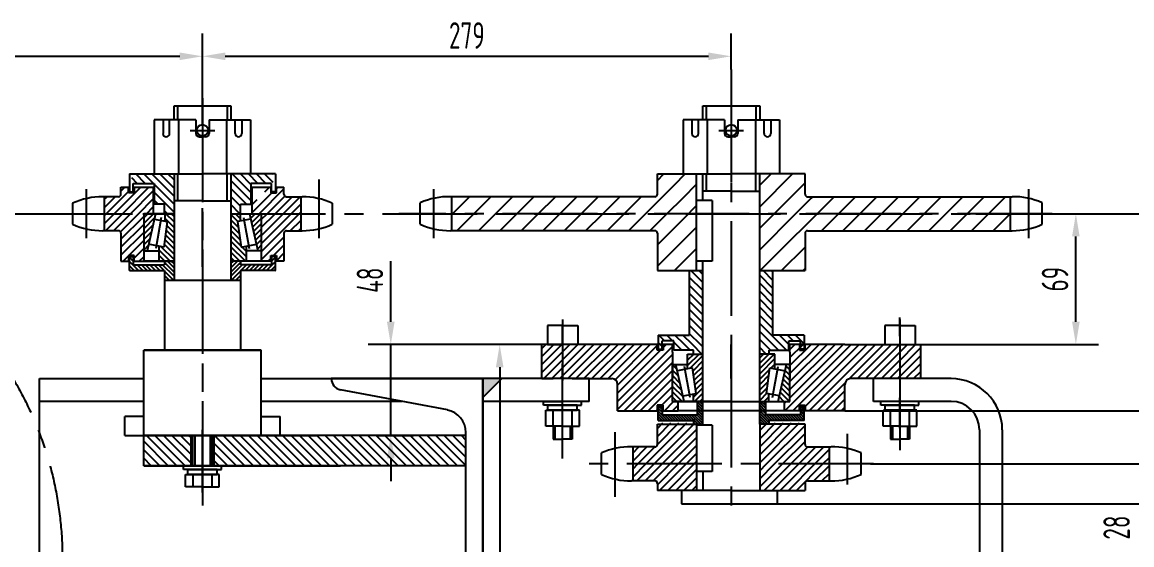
# Model space of a CAD drawing. Header units: millimetres. Extents: x 0 to 10092, y -1 to 7128.
# Drawn here: x 4963 to 6719, y 2669 to 3496 of the extents above; entities that cross this region are included whole.
import ezdxf

# ---------------------------------------------------------------- set-up
doc = ezdxf.new("R2010")
doc.units = ezdxf.units.MM
doc.header["$LTSCALE"] = 120
doc.linetypes.add('G', pattern=[2, 1.25, -0.25, 0.25, -0.25])
for name, color, linetype in [('01', 7, 'Continuous'), ('02', 1, 'Continuous'), ('05', 4, 'G'), ('08', 1, 'Continuous'), ('10', 1, 'Continuous'), ('L1GEA', 7, 'Continuous')]:
    doc.layers.add(name, color=color, linetype=linetype)
doc.styles.get("Standard").update_dxf_attribs({"font": 'isocp', "width": 0.707, "bigfont": 'intecad.shx'})

msp = doc.modelspace()

# ---------------------------------------------------------------- hatches: boundary and pattern name
at = {"layer": '01', "linetype": 'Continuous'}
msp.add_hatch(color=7, dxfattribs=at).paths.add_polyline_path([(5722.3, 2931.7), (5692.3, 2931.7), (5692.3, 2901.7)])

# ---------------------------------------------------------------- linework, layer by layer
at = {"color": 7}
for p, q in [((6040.3, 3213.7), (6040.3, 3255.7)), ((6130.3, 2859.7), (6130.3, 3255.7)), ((5170.3, 3234.7), (5170.3, 3192.7)), ((5171.8, 3240.7), (5171.8, 3207.7)), ((5324.8, 3240.7), (5324.8, 3207.7)), ((5326.3, 3234.7), (5326.3, 3192.7)), ((5092.9, 3219.7), (5092.9, 3165.8)), ((5403.8, 3219.7), (5403.8, 3165.8)), ((5643.2, 3165.8), (5643.2, 3219.7)), ((6527.5, 3165.8), (6527.5, 3219.7)), ((5155.3, 3192.7), (5155.3, 3117.7)), ((5203.3, 3192.7), (5155.3, 3192.7)), ((6040.3, 2857.9), (6040.3, 3117.7)), ((5929.9, 2769.8), (5929.9, 2823.7)), ((6240.8, 2769.8), (6240.8, 2823.7))]:
    msp.add_line(p, q, dxfattribs=at)
for centre, radius, start, end in [((5090.5, 3105.4), 114.3, 90.0041, 114.6288), ((5406.2, 3105.4), 114.3, 65.3702, 89.9948), ((5638.9, 3105.4), 114.3, 89.0858, 113.6226), ((6531.7, 3105.4), 114.3, 66.3599, 90.8982), ((5090.5, 3280.1), 114.3, 245.3757, 270), ((5406.2, 3280.1), 114.3, 270, 294.6243), ((5640.7, 3280.1), 114.3, 245.3844, 270.0079), ((6530, 3280.1), 114.3, 269.9921, 294.6156), ((5925.7, 2709.1), 114.6, 89.1366, 113.6054), ((6245, 2709.4), 114.3, 66.3599, 90.8982), ((5927.4, 2884.1), 114.3, 245.3844, 270.0079), ((6243.2, 2884.1), 114.3, 269.9921, 294.6156)]:
    msp.add_arc(centre, radius, start, end, dxfattribs=at)
at = {"layer": '01', "color": 7}
for p, q in [((5203.3, 3341.5), (5203.3, 3363.7)), ((5203.3, 3363.7), (5293.3, 3363.7)), ((5293.3, 3363.7), (5293.3, 3341.5)), ((6040.3, 3341.5), (6040.3, 3363.7)), ((6040.3, 3363.7), (6130.3, 3363.7)), ((6130.3, 3363.7), (6130.3, 3341.5)), ((5172.1, 3341.5), (5172.1, 3255.7)), ((5237.8, 3341.5), (5172.1, 3341.5)), ((5185.9, 3341.5), (5185.9, 3319.8)), ((5196.4, 3319.8), (5196.4, 3341.5)), ((5210.2, 3341.5), (5210.2, 3255.7)), ((5237.8, 3341.5), (5237.8, 3319.8)), ((5258.8, 3341.5), (5324.6, 3341.5)), ((5258.8, 3341.5), (5258.8, 3319.8)), ((5286.5, 3341.5), (5286.5, 3255.7)), ((5300.3, 3319.8), (5300.3, 3341.5)), ((5310.8, 3341.5), (5310.8, 3319.8)), ((5324.6, 3341.5), (5324.6, 3255.7)), ((6009.1, 3341.5), (6009.1, 3255.7)), ((6074.8, 3341.5), (6009.1, 3341.5)), ((6022.9, 3341.5), (6022.9, 3319.8)), ((6033.4, 3319.8), (6033.4, 3341.5)), ((6047.2, 3341.5), (6047.2, 3255.7)), ((6074.8, 3341.5), (6074.8, 3319.8)), ((6095.8, 3341.5), (6161.6, 3341.5)), ((6095.8, 3341.5), (6095.8, 3319.8)), ((6123.5, 3341.5), (6123.5, 3255.7)), ((6137.3, 3319.8), (6137.3, 3341.5)), ((6147.8, 3341.5), (6147.8, 3319.8)), ((6161.6, 3341.5), (6161.6, 3255.7)), ((5191.1, 3314.5), (5191.1, 3314.5)), ((5243.1, 3314.5), (5248.3, 3314.5)), ((5253.6, 3314.5), (5248.3, 3314.5)), ((5305.5, 3314.5), (5305.5, 3314.5)), ((6028.1, 3314.5), (6028.1, 3314.5)), ((6080.1, 3314.5), (6085.3, 3314.5)), ((6090.6, 3314.5), (6085.3, 3314.5)), ((6142.5, 3314.5), (6142.5, 3314.5)), ((5172.1, 3255.7), (5248.3, 3255.7)), ((5324.6, 3255.7), (5248.3, 3255.7)), ((6009.1, 3255.7), (6085.3, 3255.7)), ((6161.6, 3255.7), (6085.3, 3255.7)), ((5119.3, 3234.7), (5132.8, 3234.7)), ((5138.8, 3234.7), (5171.8, 3234.7)), ((5324.8, 3234.7), (5357.8, 3234.7)), ((5363.8, 3234.7), (5377.3, 3234.7)), ((5115.5, 3219.7), (5090.5, 3219.7)), ((5381.1, 3219.7), (5406.2, 3219.7)), ((5964.6, 3219.7), (5640.7, 3219.7)), ((6085.3, 3228.7), (6040.3, 3228.7)), ((6085.3, 3228.7), (6130.3, 3228.7)), ((6206, 3219.7), (6530, 3219.7)), ((5188.3, 3207.7), (5171.8, 3207.7)), ((5188.3, 3192.7), (5188.3, 3207.7)), ((5248.3, 3213.2), (5203.3, 3213.2)), ((5248.3, 3213.2), (5293.3, 3213.2)), ((5308.3, 3192.7), (5308.3, 3207.7)), ((5308.3, 3207.7), (5324.8, 3207.7)), ((6055.3, 3213.7), (6030.4, 3213.7)), ((5203.3, 3192.7), (5155.3, 3192.7)), ((5155.3, 3192.7), (5155.3, 3134.2)), ((5174, 3192.7), (5160.7, 3134.2)), ((5172.1, 3184.2), (5192.7, 3180.5)), ((5192.7, 3180.5), (5187.2, 3139.9)), ((5203.3, 3192.7), (5188.7, 3192.7)), ((5188.7, 3192.7), (5188.7, 3181.2)), ((5203.3, 3192.7), (5203.3, 3117.7)), ((5293.3, 3192.7), (5293.3, 3117.7)), ((5293.3, 3192.7), (5308, 3192.7)), ((5293.3, 3192.7), (5341.3, 3192.7)), ((5324.6, 3184.2), (5304, 3180.5)), ((5304, 3180.5), (5309.5, 3139.9)), ((5308, 3192.7), (5308, 3181.2)), ((5322.6, 3192.7), (5335.9, 3134.2)), ((5341.3, 3192.7), (5341.3, 3134.2)), ((5115.5, 3165.8), (5090.5, 3165.8)), ((5381.1, 3165.8), (5406.2, 3165.8)), ((5964.6, 3165.8), (5640.7, 3165.8)), ((5968.5, 3162), (5968.5, 3102.7)), ((6202.2, 3162), (6202.2, 3102.7)), ((6206, 3165.8), (6530, 3165.8)), ((5187.2, 3139.9), (5163, 3144.3)), ((5309.5, 3139.9), (5333.7, 3144.3)), ((5155.3, 3134.2), (5179.3, 3134.2)), ((5179.3, 3141.3), (5179.3, 3117.7)), ((5317.3, 3141.3), (5317.3, 3117.7)), ((5341.3, 3134.2), (5317.3, 3134.2)), ((6055.3, 3117.7), (6030.4, 3117.7)), ((5968.5, 3102.7), (6040.3, 3102.7)), ((6019.3, 3000.7), (6019.3, 3102.7)), ((6130.3, 3102.7), (6202.2, 3102.7)), ((6151.3, 3000.7), (6151.3, 3102.7)), ((5794.3, 3015.7), (5794.3, 2985.7)), ((5818.3, 3015.7), (5794.3, 3015.7)), ((5818.3, 3015.7), (5842.3, 3015.7)), ((5842.3, 3015.7), (5842.3, 2985.7)), ((6328.3, 3015.7), (6328.3, 2985.7)), ((6352.3, 3015.7), (6328.3, 3015.7)), ((6352.3, 3015.7), (6376.3, 3015.7)), ((6376.3, 3015.7), (6376.3, 2985.7)), ((5994.3, 2976.7), (5994.3, 2991.7)), ((5994.3, 2976.7), (5994.3, 2988.7)), ((6176.3, 2976.7), (6176.3, 2991.7)), ((6176.3, 2976.7), (6176.3, 2991.7)), ((6176.3, 2976.7), (6176.3, 2988.7)), ((6176.3, 2976.7), (6176.3, 2988.7)), ((5794.3, 2985.7), (5818.3, 2985.7)), ((5842.3, 2985.7), (5818.3, 2985.7)), ((6025.3, 2976.7), (5994.3, 2976.7)), ((6025.3, 2976.7), (5994.3, 2976.7)), ((6016.3, 2970.7), (6040.3, 2970.7)), ((6016.3, 2947.2), (6016.3, 2970.7)), ((6025.3, 2970.7), (6025.3, 2976.7)), ((6040.3, 2895.7), (6040.3, 2970.7)), ((6130.3, 2895.7), (6130.3, 2970.7)), ((6154.3, 2970.7), (6130.3, 2970.7)), ((6145.3, 2970.7), (6145.3, 2976.7)), ((6145.3, 2976.7), (6176.3, 2976.7)), ((6145.3, 2976.7), (6176.3, 2976.7)), ((6154.3, 2947.2), (6154.3, 2970.7)), ((5992.3, 2895.7), (5992.3, 2954.2)), ((5992.3, 2954.2), (6016.3, 2954.2)), ((6011, 2895.7), (5997.7, 2954.2)), ((6178.3, 2954.2), (6154.3, 2954.2)), ((6159.6, 2895.7), (6172.9, 2954.2)), ((6178.3, 2895.7), (6178.3, 2954.2)), ((6024.2, 2948.6), (6000, 2944.2)), ((6029.7, 2908), (6024.2, 2948.6)), ((6141, 2908), (6146.5, 2948.6)), ((6146.5, 2948.6), (6170.7, 2944.2)), ((5785.3, 2931.7), (5803.3, 2931.7)), ((5833.3, 2931.7), (5896.3, 2931.7)), ((5860.3, 2895.7), (5860.3, 2931.7)), ((6009.1, 2904.3), (6029.7, 2908)), ((6025.7, 2895.7), (6025.7, 2907.3)), ((6161.6, 2904.3), (6141, 2908)), ((6145, 2895.7), (6145, 2907.3)), ((5788.3, 2895.7), (5818.3, 2895.7)), ((5788.3, 2889.7), (5788.3, 2895.7)), ((5818.3, 2889.7), (5788.3, 2889.7)), ((5791.7, 2881.9), (5818.3, 2881.9)), ((5791.7, 2856.7), (5791.7, 2881.9)), ((5795.2, 2889.7), (5818.3, 2889.7)), ((5795.2, 2881.9), (5795.2, 2889.7)), ((5818.3, 2881.9), (5795.2, 2881.9)), ((5803.3, 2856.7), (5803.3, 2881.9)), ((5848.3, 2895.7), (5818.3, 2895.7)), ((5818.3, 2889.7), (5848.3, 2889.7)), ((5841.4, 2889.7), (5818.3, 2889.7)), ((5818.3, 2881.9), (5841.4, 2881.9)), ((5845, 2881.9), (5818.3, 2881.9)), ((5833.3, 2856.7), (5833.3, 2881.9)), ((5841.4, 2881.9), (5841.4, 2889.7)), ((5845, 2856.7), (5845, 2881.9)), ((5848.3, 2889.7), (5848.3, 2895.7)), ((5905.3, 2880.7), (5968.3, 2880.7)), ((6085.3, 2895.7), (5992.3, 2895.7)), ((6085.3, 2895.7), (6025.7, 2895.7)), ((6031.3, 2895.7), (6031.3, 2874.7)), ((6085.3, 2895.7), (6145, 2895.7)), ((6085.3, 2895.7), (6178.3, 2895.7)), ((6139.3, 2895.7), (6139.3, 2874.7)), ((6265.3, 2880.7), (6169.6, 2880.7)), ((6322.3, 2889.7), (6322.3, 2895.7)), ((6352.3, 2889.7), (6322.3, 2889.7)), ((6325.7, 2881.9), (6352.3, 2881.9)), ((6325.7, 2856.7), (6325.7, 2881.9)), ((6329.2, 2889.7), (6352.3, 2889.7)), ((6329.2, 2881.9), (6329.2, 2889.7)), ((6352.3, 2881.9), (6329.2, 2881.9)), ((6337.3, 2856.7), (6337.3, 2881.9)), ((6375.4, 2889.7), (6352.3, 2889.7)), ((6352.3, 2889.7), (6382.3, 2889.7)), ((6352.3, 2881.9), (6375.4, 2881.9)), ((6379, 2881.9), (6352.3, 2881.9)), ((6367.3, 2856.7), (6367.3, 2881.9)), ((6375.4, 2881.9), (6375.4, 2889.7)), ((6379, 2856.7), (6379, 2881.9)), ((6382.3, 2889.7), (6382.3, 2895.7)), ((6025.7, 2865.7), (6025.7, 2859.7)), ((6145, 2865.7), (6145, 2859.7)), ((6145, 2865.7), (6145, 2859.7)), ((5818.3, 2856.7), (5791.7, 2856.7)), ((5803.3, 2856.7), (5803.3, 2835.7)), ((5818.3, 2856.7), (5845, 2856.7)), ((5833.3, 2856.7), (5833.3, 2835.7)), ((5968.5, 2827.5), (5968.5, 2859.7)), ((5968.5, 2859.7), (6032.8, 2859.7)), ((6030.4, 2859.7), (6030.4, 2754.7)), ((6055.3, 2857.9), (6030.4, 2857.9)), ((6032.8, 2859.7), (6040.3, 2859.7)), ((6032.8, 2859.7), (6040.3, 2859.7)), ((6040.3, 2859.7), (6040.3, 2857.9)), ((6040.3, 2859.7), (6040.3, 2857.9)), ((6055.3, 2857.9), (6055.3, 2784.8)), ((6137.8, 2859.7), (6130.3, 2859.7)), ((6130.3, 2859.7), (6130.3, 2754.7)), ((6202.2, 2859.7), (6137.8, 2859.7)), ((6202.2, 2827.5), (6202.2, 2859.7)), ((6202.2, 2827.5), (6202.2, 2859.7)), ((6352.3, 2856.7), (6325.7, 2856.7)), ((6337.3, 2856.7), (6337.3, 2835.7)), ((6352.3, 2856.7), (6379, 2856.7)), ((6367.3, 2856.7), (6367.3, 2835.7)), ((5233.3, 2793.7), (5233.3, 2841.7)), ((5263.3, 2793.7), (5263.3, 2841.7)), ((5803.3, 2835.7), (5818.3, 2835.7)), ((5833.3, 2835.7), (5818.3, 2835.7)), ((6337.3, 2835.7), (6352.3, 2835.7)), ((6337.3, 2835.7), (6352.3, 2835.7)), ((6367.3, 2835.7), (6352.3, 2835.7)), ((6367.3, 2835.7), (6352.3, 2835.7)), ((5964.6, 2823.7), (5927.5, 2823.7)), ((6206, 2823.7), (6243.2, 2823.7)), ((5218.3, 2793.7), (5248.3, 2793.7)), ((5218.3, 2787.7), (5218.3, 2793.7)), ((5278.3, 2793.7), (5248.3, 2793.7)), ((5278.3, 2787.7), (5278.3, 2793.7)), ((5248.3, 2787.7), (5218.3, 2787.7)), ((5221.7, 2779.9), (5248.3, 2779.9)), ((5221.7, 2760.7), (5221.7, 2779.9)), ((5225.2, 2787.7), (5248.3, 2787.7)), ((5225.2, 2779.9), (5225.2, 2787.7)), ((5248.3, 2779.9), (5225.2, 2779.9)), ((5233.3, 2779.9), (5233.3, 2760.7)), ((5248.3, 2787.7), (5278.3, 2787.7)), ((5271.4, 2787.7), (5248.3, 2787.7)), ((5248.3, 2779.9), (5271.4, 2779.9)), ((5275, 2779.9), (5248.3, 2779.9)), ((5263.3, 2779.9), (5263.3, 2760.7)), ((5271.4, 2779.9), (5271.4, 2787.7)), ((5275, 2760.7), (5275, 2779.9)), ((6055.3, 2784.8), (6030.4, 2784.8)), ((6040.3, 2784.8), (6040.3, 2754.7)), ((6040.3, 2784.8), (6040.3, 2754.7)), ((5248.3, 2760.7), (5221.7, 2760.7)), ((5248.3, 2760.7), (5275, 2760.7)), ((5964.6, 2769.8), (5927.5, 2769.8)), ((5968.5, 2766), (5968.5, 2754.7)), ((6202.2, 2766), (6202.2, 2754.7)), ((6202.2, 2766), (6202.2, 2754.7)), ((6206, 2769.8), (6243.2, 2769.8)), ((6085.3, 2754.7), (5968.5, 2754.7)), ((6006.4, 2754.7), (6006.4, 2733.7)), ((6085.3, 2754.7), (6202.2, 2754.7)), ((6158.5, 2733.7), (6158.5, 2754.7)), ((6006.4, 2733.7), (6158.5, 2733.7))]:
    msp.add_line(p, q, dxfattribs=at)
at = {"layer": '01', "color": 7, "linetype": 'Continuous'}
for p, q in [((5132.8, 3255.7), (5248.3, 3255.7)), ((5132.8, 3255.7), (5132.8, 3227.2)), ((5203.3, 3255.7), (5203.3, 3087.7)), ((5363.8, 3255.7), (5248.3, 3255.7)), ((5293.3, 3255.7), (5293.3, 3087.7)), ((5363.8, 3255.7), (5363.8, 3227.2)), ((6030.4, 3102.7), (6030.4, 3255.7)), ((5131.3, 3225.7), (5131.3, 3234.7)), ((5138.8, 3240.7), (5171.8, 3240.7)), ((5138.8, 3227.2), (5138.8, 3240.7)), ((5140.3, 3234.7), (5140.3, 3225.7)), ((5357.8, 3240.7), (5324.8, 3240.7)), ((5356.3, 3234.7), (5356.3, 3225.7)), ((5357.8, 3227.2), (5357.8, 3240.7)), ((5365.3, 3225.7), (5365.3, 3234.7)), ((5140.3, 3225.7), (5131.3, 3225.7)), ((5140.3, 3225.7), (5131.3, 3225.7)), ((5132.8, 3227.2), (5138.8, 3227.2)), ((5356.3, 3225.7), (5365.3, 3225.7)), ((5363.8, 3227.2), (5357.8, 3227.2)), ((5363.8, 3227.2), (5357.8, 3227.2)), ((5140.3, 3126.8), (5131.3, 3126.8)), ((5131.3, 3126.8), (5131.3, 3117.7)), ((5140.3, 3117.7), (5140.3, 3126.8)), ((5341.3, 3134.2), (5341.3, 3117.7)), ((5356.3, 3117.7), (5356.3, 3126.8)), ((5356.3, 3126.8), (5365.3, 3126.8)), ((5365.3, 3126.8), (5365.3, 3117.7)), ((5131.3, 3117.7), (5132.8, 3117.7)), ((5132.8, 3102.7), (5132.8, 3125.2)), ((5132.8, 3125.2), (5138.8, 3125.2)), ((5138.8, 3125.2), (5138.8, 3111.7)), ((5203.3, 3117.7), (5155.3, 3117.7)), ((5188.3, 3117.7), (5188.3, 3111.7)), ((5308.3, 3117.7), (5308.3, 3111.7)), ((5363.8, 3125.2), (5357.8, 3125.2)), ((5357.8, 3125.2), (5357.8, 3111.7)), ((5363.8, 3125.2), (5357.8, 3125.2)), ((5363.8, 3102.7), (5363.8, 3125.2)), ((5365.3, 3117.7), (5363.8, 3117.7)), ((5188.3, 3102.7), (5188.3, 2976.7)), ((5308.3, 3102.7), (5308.3, 2976.7)), ((5188.3, 3087.7), (5308.3, 3087.7)), ((5969.8, 3000.7), (6019.3, 3000.7)), ((5969.8, 3000.7), (5969.8, 2978.2)), ((5994.3, 2991.7), (5975.8, 2991.7)), ((5975.8, 2978.2), (5975.8, 2991.7)), ((6197.3, 3000.7), (6151.3, 3000.7)), ((6200.8, 3000.7), (6151.3, 3000.7)), ((6176.3, 2991.7), (6194.8, 2991.7)), ((6194.8, 2978.2), (6194.8, 2991.7)), ((6200.8, 3000.7), (6200.8, 2978.2)), ((5155.3, 2841.7), (5155.3, 2976.7)), ((5155.3, 2976.7), (5248.3, 2976.7)), ((5155.3, 2976.7), (5341.3, 2976.7)), ((5341.3, 2976.7), (5155.3, 2976.7)), ((5341.3, 2976.7), (5155.3, 2976.7)), ((5341.3, 2976.7), (5248.3, 2976.7)), ((5341.3, 2841.7), (5341.3, 2976.7)), ((5992.3, 2985.7), (5785.3, 2985.7)), ((5785.3, 2931.7), (5785.3, 2985.7)), ((5968.3, 2976.7), (5968.3, 2985.7)), ((5968.3, 2976.7), (5968.3, 2985.7)), ((5977.3, 2976.7), (5968.3, 2976.7)), ((5977.3, 2976.7), (5968.3, 2976.7)), ((5969.8, 2978.2), (5975.8, 2978.2)), ((5977.3, 2985.7), (5977.3, 2976.7)), ((5977.3, 2985.7), (5977.3, 2976.7)), ((5992.3, 2973.4), (5992.3, 2985.7)), ((5992.3, 2973.7), (5992.3, 2931.7)), ((6085.3, 2931.7), (6085.3, 2985.7)), ((6178.3, 2973.4), (6178.3, 2985.7)), ((6265.3, 2985.7), (6178.3, 2985.7)), ((6178.3, 2973.7), (6178.3, 2931.7)), ((6193.3, 2985.7), (6193.3, 2976.7)), ((6193.3, 2985.7), (6193.3, 2976.7)), ((6193.3, 2976.7), (6202.3, 2976.7)), ((6193.3, 2976.7), (6202.3, 2976.7)), ((6200.8, 2978.2), (6194.8, 2978.2)), ((6202.3, 2976.7), (6202.3, 2985.7)), ((6202.3, 2976.7), (6202.3, 2985.7)), ((6265.3, 2985.7), (6385.3, 2985.7)), ((6385.3, 2931.7), (6385.3, 2985.7)), ((6085.3, 2942.9), (6085.3, 2904)), ((4990.3, 2931.7), (5155.3, 2931.7)), ((4990.3, 2331.7), (4990.3, 2931.7)), ((5341.3, 2931.7), (5692.3, 2931.7)), ((5692.3, 2931.7), (5452.3, 2931.7)), ((5860.3, 2931.7), (5692.3, 2931.7)), ((5692.3, 2931.7), (5692.3, 2895.7)), ((5692.3, 2931.7), (5692.3, 2151.7)), ((5692.3, 2556.7), (5692.3, 2931.7)), ((5860.3, 2931.7), (5692.3, 2931.7)), ((5722.3, 2931.7), (5692.3, 2901.7)), ((5905.3, 2880.7), (5905.3, 2922.7)), ((5992.3, 2895.7), (5992.3, 2931.7)), ((6085.3, 2931.7), (6085.3, 2877.7)), ((6178.3, 2895.7), (6178.3, 2931.7)), ((6265.3, 2880.7), (6265.3, 2922.7)), ((6337.3, 2931.7), (6274.3, 2931.7)), ((6433.3, 2931.7), (6310.3, 2931.7)), ((6310.3, 2895.7), (6310.3, 2931.7)), ((5636, 2882.1), (5467, 2914)), ((5692.3, 2895.7), (5692.3, 2901.7)), ((5155.3, 2895.7), (4990.3, 2895.7)), ((5563.9, 2895.7), (5341.3, 2895.7)), ((5860.3, 2895.7), (5692.3, 2895.7)), ((5860.3, 2895.7), (5692.3, 2895.7)), ((5977.3, 2889.8), (5968.3, 2889.8)), ((5968.3, 2889.8), (5968.3, 2880.7)), ((5977.3, 2889.8), (5968.3, 2889.8)), ((5968.3, 2889.8), (5968.3, 2880.7)), ((5969.8, 2865.7), (5969.8, 2888.2)), ((5969.8, 2888.2), (5975.8, 2888.2)), ((5975.8, 2888.2), (5975.8, 2874.7)), ((5977.3, 2880.7), (5977.3, 2889.8)), ((5977.3, 2880.7), (5977.3, 2889.8)), ((5977.3, 2880.7), (6001.1, 2880.7)), ((5992.3, 2895.7), (6001.1, 2895.7)), ((6040.3, 2895.7), (5992.3, 2895.7)), ((6001.1, 2880.7), (6001.1, 2895.7)), ((6001.1, 2895.7), (6169.6, 2895.7)), ((6001.1, 2880.7), (6001.1, 2895.7)), ((6169.6, 2880.7), (6001.1, 2880.7)), ((6130.3, 2895.7), (6178.3, 2895.7)), ((6137.8, 2895.7), (6178.3, 2895.7)), ((6169.6, 2880.7), (6169.6, 2895.7)), ((6169.6, 2880.7), (6169.6, 2895.7)), ((6193.3, 2880.7), (6169.6, 2880.7)), ((6193.3, 2880.7), (6193.3, 2889.8)), ((6193.3, 2889.8), (6202.3, 2889.8)), ((6193.3, 2880.7), (6193.3, 2889.8)), ((6193.3, 2889.8), (6202.3, 2889.8)), ((6200.8, 2888.2), (6194.8, 2888.2)), ((6194.8, 2888.2), (6194.8, 2874.7)), ((6200.8, 2865.7), (6200.8, 2888.2)), ((6202.3, 2889.8), (6202.3, 2880.7)), ((6202.3, 2889.8), (6202.3, 2880.7)), ((6433.3, 2895.7), (6310.3, 2895.7)), ((5125.3, 2841.7), (5125.3, 2871.7)), ((5155.3, 2871.7), (5125.3, 2871.7)), ((5341.3, 2871.7), (5371.3, 2871.7)), ((5371.3, 2841.7), (5371.3, 2871.7)), ((5248.3, 2849.4), (5248.3, 2780.1)), ((5665.3, 2556.7), (5665.3, 2846.7)), ((6478.3, 2850.7), (6478.3, 2181.7)), ((6514.3, 2850.7), (6514.3, 2181.7)), ((5125.3, 2841.7), (5155.3, 2841.7)), ((5665.3, 2841.7), (5155.3, 2841.7)), ((5155.3, 2793.7), (5155.3, 2841.7)), ((5155.3, 2841.7), (5341.3, 2841.7)), ((5230.3, 2793.7), (5230.3, 2841.7)), ((5230.3, 2841.7), (5266.3, 2841.7)), ((5230.3, 2841.7), (5230.3, 2793.7)), ((5236.3, 2841.7), (5236.3, 2793.7)), ((5260.3, 2841.7), (5260.3, 2793.7)), ((5266.3, 2793.7), (5266.3, 2841.7)), ((5266.3, 2841.7), (5266.3, 2793.7)), ((5341.3, 2841.7), (5431.8, 2841.7)), ((5371.3, 2841.7), (5341.3, 2841.7)), ((5665.3, 2793.7), (5155.3, 2793.7)), ((5155.3, 2793.7), (5466.7, 2793.7))]:
    msp.add_line(p, q, dxfattribs=at)
for centre in [(5248.3, 3324.7), (6085.3, 3324.7)]:
    msp.add_circle(centre, 9, dxfattribs=at)
at = {"layer": '01', "color": 7}
for centre, radius, start, end in [((5191.1, 3319.8), 5.25, 180, 270), ((5191.1, 3319.8), 5.25, 270, 0), ((5243.1, 3319.8), 5.25, 180.0001, 269.9059), ((5253.6, 3319.8), 5.25, 270.0941, 0), ((5305.5, 3319.8), 5.25, 180, 270), ((5305.5, 3319.8), 5.25, 270, 0), ((6028.1, 3319.8), 5.25, 180, 270), ((6028.1, 3319.8), 5.25, 270, 0), ((6080.1, 3319.8), 5.25, 180.0001, 269.9059), ((6090.6, 3319.8), 5.25, 270.0941, 0), ((6142.5, 3319.8), 5.25, 180, 270), ((6142.5, 3319.8), 5.25, 270, 0), ((5115.5, 3223.5), 3.81, 270, 0), ((5381.1, 3223.5), 3.81, 180, 270), ((5115.5, 3162), 3.81, 0, 90), ((5381.1, 3162), 3.81, 90, 180), ((5896.3, 2922.7), 9, 0, 90)]:
    msp.add_arc(centre, radius, start, end, dxfattribs=at)
at = {"layer": '01', "color": 7, "linetype": 'Continuous'}
for centre, radius, start, end in [((5470.3, 2931.7), 18, 180, 259.2944), ((6274.3, 2922.7), 9, 90, 180), ((6433.3, 2850.7), 81, 0, 90), ((5629.3, 2846.7), 36, 0, 79.2944), ((6433.3, 2850.7), 45, 0, 90)]:
    msp.add_arc(centre, radius, start, end, dxfattribs=at)
at = {"layer": '02', "color": 7, "linetype": 'Continuous'}
for p, q in [((5209.3, 3341.5), (5209.3, 3363.7)), ((5287.3, 3363.7), (5287.3, 3341.5)), ((6046.3, 3341.5), (6046.3, 3363.7)), ((6124.3, 3363.7), (6124.3, 3341.5)), ((5145.1, 3240.7), (5136.3, 3249.5)), ((5157.8, 3240.7), (5142.8, 3255.7)), ((5170.6, 3240.7), (5155.6, 3255.7)), ((5203.3, 3220.7), (5168.3, 3255.7)), ((5203.3, 3233.4), (5181, 3255.7)), ((5203.3, 3246.2), (5193.7, 3255.7)), ((5209.3, 3213.2), (5209.3, 3255.7)), ((5287.3, 3213.2), (5287.3, 3255.7)), ((5324.8, 3226.5), (5295.6, 3255.7)), ((5324.8, 3239.2), (5308.3, 3255.7)), ((5336, 3240.7), (5321, 3255.7)), ((5348.8, 3240.7), (5333.8, 3255.7)), ((5360.3, 3241.9), (5346.5, 3255.7)), ((5360.3, 3254.6), (5359.2, 3255.7)), ((5968.5, 3245.5), (5978.7, 3255.7)), ((5995.3, 3238.4), (6012.6, 3255.7)), ((6046.3, 3228.7), (6046.3, 3255.7)), ((6124.3, 3228.7), (6124.3, 3255.7)), ((6130.3, 3237.7), (6148.4, 3255.7)), ((6130.3, 3203.7), (6182.3, 3255.7)), ((5203.3, 3208), (5171.8, 3239.5)), ((5324.8, 3213.8), (5293.3, 3245.3)), ((5318.1, 3207.7), (5293.3, 3232.5)), ((5949.6, 3192.7), (5995.3, 3238.4)), ((6009.5, 3218.6), (6030.4, 3239.6)), ((6153.3, 3192.7), (6202.2, 3241.7)), ((5203.3, 3195.2), (5171.8, 3226.7)), ((5308.3, 3204.8), (5293.3, 3219.8)), ((5644.2, 3192.7), (5671.1, 3219.7)), ((5678.1, 3192.7), (5705, 3219.7)), ((5712.1, 3192.7), (5739, 3219.7)), ((5746, 3192.7), (5772.9, 3219.7)), ((5779.9, 3192.7), (5806.9, 3219.7)), ((5813.9, 3192.7), (5840.8, 3219.7)), ((5847.8, 3192.7), (5874.8, 3219.7)), ((5881.8, 3192.7), (5908.7, 3219.7)), ((5915.7, 3192.7), (5942.6, 3219.7)), ((5983.6, 3192.7), (6009.5, 3218.6)), ((6187.2, 3192.7), (6209.1, 3214.6)), ((6209.1, 3214.6), (6214.2, 3219.7)), ((6221.2, 3192.7), (6248.1, 3219.7)), ((6255.1, 3192.7), (6282, 3219.7)), ((6289.1, 3192.7), (6316, 3219.7)), ((6323, 3192.7), (6349.9, 3219.7)), ((6356.9, 3192.7), (6383.9, 3219.7)), ((6390.9, 3192.7), (6417.8, 3219.7)), ((6424.8, 3192.7), (6451.7, 3219.7)), ((6458.8, 3192.7), (6485.7, 3219.7)), ((6492.7, 3192.7), (6519.6, 3219.7)), ((5178.1, 3207.7), (5171.8, 3214)), ((5193.1, 3192.7), (5188.3, 3197.5)), ((5307.7, 3192.7), (5293.3, 3207.1)), ((6017.5, 3192.7), (6023.7, 3198.9)), ((6023.7, 3198.9), (6030.4, 3205.6)), ((5294.9, 3192.7), (5293.3, 3194.3)), ((5643.2, 3191.7), (5644.2, 3192.7)), ((5651.2, 3165.8), (5678.1, 3192.7)), ((5685.1, 3165.8), (5712.1, 3192.7)), ((5719.1, 3165.8), (5746, 3192.7)), ((5753, 3165.8), (5779.9, 3192.7)), ((5786.9, 3165.8), (5813.9, 3192.7)), ((5820.9, 3165.8), (5847.8, 3192.7)), ((5854.8, 3165.8), (5881.8, 3192.7)), ((5888.8, 3165.8), (5915.7, 3192.7)), ((5922.7, 3165.8), (5949.6, 3192.7)), ((5956.6, 3165.8), (5983.6, 3192.7)), ((5968.5, 3143.7), (6017.5, 3192.7)), ((6130.3, 3169.8), (6153.3, 3192.7)), ((6130.3, 3135.8), (6187.2, 3192.7)), ((6161.3, 3132.8), (6221.2, 3192.7)), ((6228.2, 3165.8), (6255.1, 3192.7)), ((6262.1, 3165.8), (6289.1, 3192.7)), ((6296.1, 3165.8), (6323, 3192.7)), ((6330, 3165.8), (6356.9, 3192.7)), ((6363.9, 3165.8), (6390.9, 3192.7)), ((6397.9, 3165.8), (6424.8, 3192.7)), ((6431.8, 3165.8), (6458.8, 3192.7)), ((6465.8, 3165.8), (6492.7, 3192.7)), ((6499.7, 3165.8), (6526.6, 3192.7)), ((6526.6, 3192.7), (6527.5, 3193.6)), ((5968.5, 3109.7), (6030.4, 3171.7)), ((5995.4, 3102.7), (6030.4, 3137.8)), ((6131.2, 3102.7), (6161.3, 3132.8)), ((6165.1, 3102.7), (6202.2, 3139.8)), ((6029.3, 3102.7), (6030.4, 3103.8)), ((6199.1, 3102.7), (6202.2, 3105.9)), ((5785.3, 2979.5), (5791.6, 2985.7)), ((5785.3, 2966.7), (5804.3, 2985.7)), ((5785.3, 2954), (5817.1, 2985.7)), ((5785.3, 2941.3), (5818.3, 2974.3)), ((5818.3, 2974.3), (5829.8, 2985.7)), ((5818.3, 2961.5), (5842.5, 2985.7)), ((5818.3, 2948.8), (5855.2, 2985.7)), ((5818.3, 2936.1), (5868, 2985.7)), ((5826.7, 2931.7), (5880.7, 2985.7)), ((5839.4, 2931.7), (5893.4, 2985.7)), ((5852.2, 2931.7), (5906.2, 2985.7)), ((5864.9, 2931.7), (5918.9, 2985.7)), ((5877.6, 2931.7), (5931.6, 2985.7)), ((5890.3, 2931.7), (5944.3, 2985.7)), ((5901.5, 2930.1), (5957.1, 2985.7)), ((5905.3, 2921.3), (5969.8, 2985.7)), ((5905.3, 2908.5), (5982.5, 2985.7)), ((5905.3, 2895.8), (5992.3, 2982.8)), ((5905.3, 2883.1), (5992.3, 2970.1)), ((6170.3, 2880.7), (6275.3, 2985.7)), ((6178.3, 2977.9), (6186.2, 2985.7)), ((6178.3, 2965.2), (6198.9, 2985.7)), ((6178.3, 2952.4), (6211.6, 2985.7)), ((6178.3, 2939.7), (6224.4, 2985.7)), ((6178.3, 2927), (6237.1, 2985.7)), ((6178.3, 2914.3), (6249.8, 2985.7)), ((6178.3, 2901.5), (6262.5, 2985.7)), ((6183, 2880.7), (6288, 2985.7)), ((6195.7, 2880.7), (6300.7, 2985.7)), ((6208.5, 2880.7), (6313.5, 2985.7)), ((6271.8, 2931.4), (6326.2, 2985.7)), ((6284.9, 2931.7), (6338.9, 2985.7)), ((6297.6, 2931.7), (6351.6, 2985.7)), ((6310.4, 2931.7), (6352.3, 2973.7)), ((6352.5, 2973.9), (6364.4, 2985.7)), ((6352.5, 2961.2), (6377.1, 2985.7)), ((6352.5, 2948.5), (6385.3, 2981.2)), ((6352.6, 2935.8), (6385.3, 2968.5)), ((5788.5, 2931.7), (5818.3, 2961.5)), ((5915.7, 2880.7), (5992.3, 2957.4)), ((6323.1, 2931.7), (6352.3, 2961)), ((6361.3, 2931.7), (6385.3, 2955.8)), ((5801.2, 2931.7), (5818.3, 2948.8)), ((5814, 2931.7), (5818.3, 2936.1)), ((5928.4, 2880.7), (5992.3, 2944.6)), ((6335.8, 2931.7), (6352.3, 2948.2)), ((6348.5, 2931.7), (6352.3, 2935.5)), ((6374, 2931.7), (6385.3, 2943.1)), ((5941.2, 2880.7), (5992.3, 2931.9)), ((5953.9, 2880.7), (5992.3, 2919.2)), ((6221.2, 2880.7), (6265.7, 2925.2)), ((5966.6, 2880.7), (5992.3, 2906.4)), ((6233.9, 2880.7), (6265.3, 2912.2)), ((6246.6, 2880.7), (6265.3, 2899.4)), ((5973.7, 2880.7), (5969.8, 2884.6)), ((5975.8, 2882.8), (5970.4, 2888.2)), ((5975.8, 2887), (5974.6, 2888.2)), ((5979.4, 2880.7), (5994.5, 2895.9)), ((5992.1, 2880.7), (6001.1, 2889.8)), ((6169.6, 2892.8), (6172.5, 2895.7)), ((6198.5, 2880.7), (6194.8, 2884.4)), ((6200.8, 2882.7), (6195.3, 2888.2)), ((6200.8, 2886.9), (6199.5, 2888.2)), ((6259.4, 2880.7), (6265.3, 2886.7))]:
    msp.add_line(p, q, dxfattribs=at)
at = {"layer": '02', "color": 7}
for p, q in [((5806.3, 2856.7), (5806.3, 2835.7)), ((5830.3, 2856.7), (5830.3, 2835.7)), ((6340.3, 2856.7), (6340.3, 2835.7)), ((6364.3, 2856.7), (6364.3, 2835.7))]:
    msp.add_line(p, q, dxfattribs=at)
at = {"layer": '05', "color": 7, "linetype": 'G'}
for p, q in [((6085.3, 3421), (6085.3, 2718.5)), ((5248.3, 3375.9), (5248.3, 2728.2)), ((5248.3, 3360.9), (5248.3, 2728.2))]:
    msp.add_line(p, q, dxfattribs=at)
at = {"layer": '05', "color": 7}
for p, q in [((5248.3, 3351), (5248.3, 3242.4)), ((6085.3, 3351), (6085.3, 3242.4)), ((5228.8, 3324.7), (5267.9, 3324.7)), ((6065.8, 3324.7), (6104.9, 3324.7)), ((5432.3, 3246.7), (5432.3, 3153.8)), ((5064.3, 3231.7), (5064.3, 3153.8)), ((5614.6, 3153.8), (5614.6, 3231.7)), ((6556.1, 3153.8), (6556.1, 3231.7)), ((5248.3, 3108.7), (5248.3, 3201.7)), ((6055.3, 3213.7), (6055.3, 3117.7)), ((4207.6, 3192.7), (5203.3, 3192.7)), ((4974, 3192.7), (5203.3, 3192.7)), ((5183.2, 3186.7), (5174.3, 3137.6)), ((5293.3, 3192.7), (6629.6, 3192.7)), ((5293.3, 3192.7), (5532.7, 3192.7)), ((5313.5, 3186.7), (5322.4, 3137.6)), ((6593.5, 3192.7), (5558.9, 3192.7)), ((5818.3, 2805.4), (5818.3, 3033.7)), ((5818.3, 3025.2), (5818.3, 2928.9)), ((6352.9, 2818.7), (6352.3, 3033.7)), ((6352.3, 3025.2), (6352.3, 2928.9)), ((6085.3, 2979.7), (6085.3, 2886.7)), ((6020.2, 2901.7), (6011.3, 2950.8)), ((6150.5, 2901.7), (6159.4, 2950.8)), ((5818.3, 2883.6), (5818.3, 2901.2)), ((6352.3, 2883.6), (6352.3, 2901.2)), ((5818.3, 2875.6), (5818.3, 2896)), ((5818.3, 2853.6), (5818.3, 2885.1)), ((6352.3, 2875.6), (6352.3, 2896)), ((6352.3, 2853.6), (6352.3, 2885.1)), ((5248.3, 2751.5), (5248.3, 2850.6)), ((5901.3, 2847), (5901.3, 2744.7)), ((6269.3, 2764.4), (6269.3, 2844.5)), ((5248.3, 2773.6), (5248.3, 2794)), ((6310.3, 2796.7), (5860.2, 2796.7))]:
    msp.add_line(p, q, dxfattribs=at)
at = {"layer": '05', "color": 7, "linetype": 'G'}
msp.add_circle((4468.3, 2646.7), 558.3, dxfattribs=at)
at = {"layer": '08', "color": 7}
for p, q in [((5248.3, 3334.9), (5248.3, 3477.9)), ((5248.3, 3381.6), (5248.3, 3477.9)), ((6085.3, 3421), (6085.3, 3477.9)), ((4504.3, 3441.9), (5212.3, 3441.9)), ((5284.3, 3441.9), (6049.3, 3441.9)), ((6472.4, 3192.7), (6666.8, 3192.7)), ((6664.1, 3192.7), (7049.1, 3192.7)), ((6630.8, 3021.7), (6630.8, 3156.7)), ((5546.4, 3021.7), (5546.4, 3117.4)), ((5682.8, 2985.7), (5510.4, 2985.7)), ((5546.4, 2841.7), (5546.4, 2985.7)), ((5860.3, 2985.7), (5682.8, 2985.7)), ((6310.3, 2985.7), (6666.8, 2985.7)), ((5718.8, 2949.7), (5718.8, 921.7)), ((6265.3, 2880.7), (6928, 2880.7)), ((6310.3, 2880.7), (6764.3, 2880.7)), ((5525.6, 2841.7), (5582.4, 2841.7)), ((5546.4, 2805.7), (5546.4, 2769.7)), ((6305.5, 2796.7), (7049.1, 2796.7)), ((6305.5, 2796.7), (6764.3, 2796.7)), ((6158.5, 2733.7), (6928, 2733.7))]:
    msp.add_line(p, q, dxfattribs=at)
for points in [[(5212.3, 3447.9), (5212.3, 3435.9), (5248.3, 3441.9)], [(5284.3, 3447.9), (5284.3, 3435.9), (5248.3, 3441.9)], [(6049.3, 3447.9), (6049.3, 3435.9), (6085.3, 3441.9)], [(6624.8, 3156.7), (6636.8, 3156.7), (6630.8, 3192.7)], [(5540.4, 3021.7), (5552.4, 3021.7), (5546.4, 2985.7)], [(6624.8, 3021.7), (6636.8, 3021.7), (6630.8, 2985.7)], [(5712.8, 2949.7), (5724.8, 2949.7), (5718.8, 2985.7)], [(5540.4, 2805.7), (5552.4, 2805.7), (5546.4, 2841.7)]]:
    msp.add_solid(points, dxfattribs=at)
at = {"layer": '10', "color": 7}
for p, q in [((5108.8, 3192.7), (5150.7, 3234.7)), ((5119.3, 3228.7), (5125.3, 3234.7)), ((5121.5, 3192.7), (5163.5, 3234.7)), ((5337.9, 3192.7), (5377.3, 3232.2)), ((5347.2, 3227.5), (5354.4, 3234.7)), ((5365.3, 3232.9), (5367.1, 3234.7)), ((5092.9, 3215), (5097.5, 3219.7)), ((5092.9, 3202.3), (5110.3, 3219.7)), ((5096.1, 3192.7), (5131.3, 3228)), ((5134.2, 3192.7), (5170.3, 3228.8)), ((5147, 3192.7), (5170.3, 3216.1)), ((5326.3, 3193.9), (5358.1, 3225.7)), ((5326.3, 3206.6), (5335, 3215.3)), ((5350.6, 3192.7), (5378.6, 3220.7)), ((5363.4, 3192.7), (5390.3, 3219.7)), ((5376.1, 3192.7), (5403, 3219.7)), ((5159.7, 3192.7), (5170.3, 3203.4)), ((5388.8, 3192.7), (5403.8, 3207.7)), ((5092.9, 3189.6), (5096.1, 3192.7)), ((5092.9, 3176.8), (5108.8, 3192.7)), ((5094.6, 3165.8), (5121.5, 3192.7)), ((5107.3, 3165.8), (5134.2, 3192.7)), ((5118.5, 3164.3), (5147, 3192.7)), ((5119.3, 3152.4), (5155.3, 3188.4)), ((5170.6, 3192.7), (5155.3, 3177.5)), ((5162.1, 3192.7), (5155.3, 3186)), ((5172.6, 3186.2), (5155.3, 3169)), ((5203.3, 3171.2), (5188.7, 3185.9)), ((5203.3, 3179.7), (5190.3, 3192.7)), ((5203.3, 3188.2), (5198.8, 3192.7)), ((5304.3, 3180.5), (5293.3, 3191.5)), ((5305.3, 3171.1), (5293.3, 3183)), ((5308, 3185.4), (5300.6, 3192.7)), ((5323.3, 3192.7), (5322.8, 3192.2)), ((5331.8, 3192.7), (5324.3, 3185.2)), ((5340.3, 3192.7), (5325.9, 3178.3)), ((5341.3, 3185.3), (5327.5, 3171.4)), ((5341.3, 3183.4), (5350.6, 3192.7)), ((5341.3, 3170.7), (5363.4, 3192.7)), ((5341.3, 3158), (5376.1, 3192.7)), ((5341.3, 3145.3), (5388.8, 3192.7)), ((5341.3, 3132.5), (5401.5, 3192.7)), ((5387.3, 3165.8), (5403.8, 3182.2)), ((5401.5, 3192.7), (5403.8, 3195)), ((5119.3, 3139.6), (5155.3, 3175.6)), ((5119.3, 3126.9), (5155.3, 3162.9)), ((5170.1, 3175.2), (5155.3, 3160.5)), ((5167.6, 3164.2), (5155.3, 3152)), ((5203.3, 3154.3), (5190.8, 3166.8)), ((5203.3, 3162.7), (5191.8, 3174.2)), ((5306.6, 3161.3), (5293.3, 3174.6)), ((5307.9, 3151.5), (5293.3, 3166.1)), ((5341.3, 3176.8), (5329.1, 3164.5)), ((5341.3, 3168.3), (5330.6, 3157.6)), ((5400.1, 3165.8), (5403.8, 3169.5)), ((5131.9, 3126.8), (5155.3, 3150.2)), ((5165.1, 3153.2), (5155.3, 3143.5)), ((5203.3, 3128.8), (5187.8, 3144.3)), ((5203.3, 3137.3), (5188.8, 3151.8)), ((5203.3, 3145.8), (5189.8, 3159.3)), ((5309.2, 3141.7), (5293.3, 3157.6)), ((5317.3, 3125.1), (5293.3, 3149.1)), ((5341.3, 3159.8), (5332.2, 3150.7)), ((5341.3, 3151.3), (5333.8, 3143.8)), ((5341.3, 3119.8), (5377.3, 3155.8)), ((5140.3, 3122.5), (5155.3, 3137.5)), ((5162.5, 3142.3), (5155.3, 3135)), ((5197.4, 3117.7), (5179.3, 3135.8)), ((5188.9, 3117.7), (5179.3, 3127.3)), ((5203.3, 3120.3), (5183, 3140.6)), ((5316.2, 3117.7), (5293.3, 3140.6)), ((5307.7, 3117.7), (5293.3, 3132.1)), ((5317.3, 3133.6), (5310.8, 3140.1)), ((5341.3, 3142.9), (5335.3, 3136.9)), ((5341.3, 3134.4), (5341.2, 3134.2)), ((5361, 3126.8), (5377.3, 3143.1)), ((5365.3, 3118.4), (5377.3, 3130.4)), ((5122.9, 3117.7), (5131.3, 3126.2)), ((5138.8, 3117.8), (5132.8, 3123.8)), ((5147.1, 3102.7), (5132.8, 3117)), ((5140.4, 3102.7), (5132.8, 3110.3)), ((5138.8, 3124.5), (5138.1, 3125.2)), ((5153.9, 3102.7), (5144.9, 3111.7)), ((5148.3, 3117.7), (5155.3, 3124.7)), ((5160.6, 3102.7), (5151.6, 3111.7)), ((5167.3, 3102.7), (5158.3, 3111.7)), ((5174.1, 3102.7), (5165.1, 3111.7)), ((5180.8, 3102.7), (5171.8, 3111.7)), ((5187.6, 3102.7), (5178.6, 3111.7)), ((5180.5, 3117.7), (5179.3, 3118.9)), ((5203.3, 3093.7), (5185.3, 3111.7)), ((5203.3, 3100.4), (5188.3, 3115.4)), ((5203.3, 3107.2), (5192.8, 3117.7)), ((5203.3, 3113.9), (5199.5, 3117.7)), ((5299.2, 3117.7), (5293.3, 3123.6)), ((5293.3, 3113.9), (5297.2, 3117.7)), ((5293.3, 3107.2), (5303.9, 3117.7)), ((5293.3, 3100.4), (5308.3, 3115.4)), ((5293.3, 3093.7), (5311.4, 3111.7)), ((5309.1, 3102.7), (5318.1, 3111.7)), ((5315.9, 3102.7), (5324.9, 3111.7)), ((5322.6, 3102.7), (5331.6, 3111.7)), ((5329.3, 3102.7), (5338.3, 3111.7)), ((5336.1, 3102.7), (5345.1, 3111.7)), ((5342.8, 3102.7), (5351.8, 3111.7)), ((5349.5, 3102.7), (5363.8, 3117)), ((5352, 3117.7), (5356.3, 3122.1)), ((5356.3, 3102.7), (5363.8, 3110.3)), ((5357.8, 3124.5), (5358.6, 3125.2)), ((5357.8, 3117.8), (5363.8, 3123.8)), ((5133.7, 3102.7), (5132.8, 3103.6)), ((5202.6, 3087.7), (5188.3, 3102)), ((5195.8, 3087.7), (5188.3, 3095.2)), ((5294.1, 3087.7), (5308.3, 3102)), ((5300.9, 3087.7), (5308.3, 3095.2)), ((5363, 3102.7), (5363.8, 3103.6)), ((6040.3, 3071), (6019.3, 3092)), ((6040.3, 3083.7), (6021.3, 3102.7)), ((6040.3, 3096.5), (6034.1, 3102.7)), ((6151.3, 3074.6), (6130.3, 3095.6)), ((6151.3, 3087.3), (6135.9, 3102.7)), ((6151.3, 3100), (6148.6, 3102.7)), ((5189.1, 3087.7), (5188.3, 3088.5)), ((5307.6, 3087.7), (5308.3, 3088.5)), ((6040.3, 3058.3), (6019.3, 3079.3)), ((6151.3, 3061.8), (6130.3, 3082.8)), ((6040.3, 3045.6), (6019.3, 3066.6)), ((6151.3, 3049.1), (6130.3, 3070.1)), ((6151.3, 3036.4), (6130.3, 3057.4)), ((6040.3, 3032.8), (6019.3, 3053.8)), ((6040.3, 3020.1), (6019.3, 3041.1)), ((6151.3, 3023.7), (6130.3, 3044.7)), ((6040.3, 3007.4), (6019.3, 3028.4)), ((6151.3, 3010.9), (6130.3, 3031.9)), ((6040.3, 2994.6), (6019.3, 3015.6)), ((6163.8, 2985.7), (6130.3, 3019.2)), ((6151.1, 2985.7), (6130.3, 3006.5)), ((5972.9, 2985.7), (5969.8, 2988.8)), ((5979.6, 2991.7), (5970.6, 3000.7)), ((5992.3, 2991.7), (5983.3, 3000.7)), ((5998.3, 2985.7), (5994.3, 2989.7)), ((6011.1, 2985.7), (5996.1, 3000.7)), ((6023.8, 2985.7), (6008.8, 3000.7)), ((6036.5, 2985.7), (6019.3, 3002.9)), ((6138.3, 2985.7), (6130.3, 2993.7)), ((6176.3, 2985.9), (6161.5, 3000.7)), ((6183.2, 2991.7), (6174.2, 3000.7)), ((6200.8, 2986.9), (6187, 3000.7)), ((6200.8, 2999.6), (6199.7, 3000.7)), ((5975.8, 2982.8), (5972.9, 2985.7)), ((5994.6, 2976.7), (5994.3, 2977)), ((6007.3, 2976.7), (5998.3, 2985.7)), ((6020.1, 2976.7), (6011.1, 2985.7)), ((6034.4, 2970.7), (6016.3, 2952.6)), ((6025.9, 2970.7), (6016.3, 2961.1)), ((6017.5, 2970.7), (6016.3, 2969.6)), ((6038.8, 2970.7), (6023.8, 2985.7)), ((6026.1, 2970.7), (6025.3, 2971.5)), ((6040.3, 2981.9), (6036.5, 2985.7)), ((6140.6, 2970.7), (6130.3, 2981)), ((6153.2, 2970.7), (6130.3, 2947.8)), ((6144.7, 2970.7), (6130.3, 2956.3)), ((6136.2, 2970.7), (6130.3, 2964.8)), ((6147.3, 2976.7), (6138.3, 2985.7)), ((6160.1, 2976.7), (6151.1, 2985.7)), ((6172.8, 2976.7), (6163.8, 2985.7)), ((6196.8, 2978.2), (6194.8, 2980.2)), ((5999.5, 2946.2), (5992.3, 2953.4)), ((6040.3, 2968.2), (6020, 2947.8)), ((6040.3, 2959.7), (6024.8, 2944.1)), ((6040.3, 2951.2), (6025.8, 2936.6)), ((6154.3, 2963.4), (6130.3, 2939.4)), ((6154.3, 2954.9), (6147.8, 2948.4)), ((6178.3, 2945.6), (6172.3, 2951.6)), ((6178.3, 2954.1), (6178.2, 2954.2)), ((6002.1, 2935.2), (5992.3, 2944.9)), ((6004.6, 2924.2), (5992.3, 2936.5)), ((6040.3, 2942.7), (6026.8, 2929.2)), ((6040.3, 2934.2), (6027.8, 2921.7)), ((6146.2, 2946.8), (6130.3, 2930.9)), ((6144.9, 2937), (6130.3, 2922.4)), ((6178.3, 2928.6), (6169.2, 2937.8)), ((6178.3, 2937.1), (6170.8, 2944.7)), ((6007.1, 2913.2), (5992.3, 2928)), ((6009.6, 2902.3), (5992.3, 2919.5)), ((6040.3, 2917.2), (6025.7, 2902.6)), ((6040.3, 2925.7), (6028.8, 2914.2)), ((6143.6, 2927.2), (6130.3, 2913.9)), ((6142.3, 2917.4), (6130.3, 2905.4)), ((6178.3, 2903.2), (6164.5, 2917)), ((6178.3, 2911.7), (6166.1, 2924)), ((6178.3, 2920.2), (6167.6, 2930.9)), ((6007.6, 2895.7), (5992.3, 2911)), ((5999.1, 2895.7), (5992.3, 2902.5)), ((6040.3, 2908.8), (6027.3, 2895.7)), ((6040.3, 2900.3), (6035.8, 2895.7)), ((6141.3, 2908), (6130.3, 2896.9)), ((6145, 2903.1), (6137.6, 2895.7)), ((6168.8, 2895.7), (6161.3, 2903.2)), ((6177.3, 2895.7), (6162.9, 2910.1)), ((5975.8, 2878.6), (5973.7, 2880.7)), ((6040.3, 2886.2), (6031.3, 2895.2)), ((6040.3, 2881.9), (6031.3, 2890.9)), ((6037.3, 2880.7), (6031.3, 2886.7)), ((6033, 2880.7), (6031.3, 2882.5)), ((6040.3, 2873.5), (6033, 2880.7)), ((6040.3, 2890.4), (6035, 2895.7)), ((6040.3, 2877.7), (6037.3, 2880.7)), ((6040.3, 2894.7), (6039.3, 2895.7)), ((6139.3, 2884.8), (6130.3, 2893.8)), ((6139.1, 2880.7), (6130.3, 2889.5)), ((6134.9, 2880.7), (6130.3, 2885.3)), ((6130.6, 2880.7), (6130.3, 2881)), ((6145.6, 2865.7), (6130.6, 2880.7)), ((6139.3, 2889), (6132.6, 2895.7)), ((6139.3, 2876.3), (6134.9, 2880.7)), ((6139.3, 2893.2), (6136.8, 2895.7)), ((6139.3, 2880.5), (6139.1, 2880.7)), ((6160.3, 2895.7), (6159.8, 2896.3)), ((6200.8, 2878.4), (6198.5, 2880.7)), ((5984.4, 2865.7), (5969.8, 2880.3)), ((5980.2, 2865.7), (5969.8, 2876.1)), ((5975.9, 2865.7), (5969.8, 2871.8)), ((5971.7, 2865.7), (5969.8, 2867.6)), ((5988.7, 2865.7), (5979.7, 2874.7)), ((5992.9, 2865.7), (5983.9, 2874.7)), ((5997.1, 2865.7), (5988.1, 2874.7)), ((6001.4, 2865.7), (5992.4, 2874.7)), ((6005.6, 2865.7), (5996.6, 2874.7)), ((6009.9, 2865.7), (6000.9, 2874.7)), ((6014.1, 2865.7), (6005.1, 2874.7)), ((6018.3, 2865.7), (6009.3, 2874.7)), ((6022.6, 2865.7), (6013.6, 2874.7)), ((6032.8, 2859.7), (6017.8, 2874.7)), ((6037.1, 2859.7), (6022.1, 2874.7)), ((6040.3, 2860.7), (6026.3, 2874.7)), ((6040.3, 2865), (6030.6, 2874.7)), ((6040.3, 2869.2), (6031.3, 2878.2)), ((6145, 2862.2), (6130.3, 2876.8)), ((6143.1, 2859.7), (6130.3, 2872.6)), ((6138.9, 2859.7), (6130.3, 2868.3)), ((6134.7, 2859.7), (6130.3, 2864.1)), ((6149.9, 2865.7), (6140.9, 2874.7)), ((6154.1, 2865.7), (6145.1, 2874.7)), ((6158.4, 2865.7), (6149.4, 2874.7)), ((6162.6, 2865.7), (6153.6, 2874.7)), ((6166.8, 2865.7), (6157.8, 2874.7)), ((6171.1, 2865.7), (6162.1, 2874.7)), ((6175.3, 2865.7), (6166.3, 2874.7)), ((6179.6, 2865.7), (6170.6, 2874.7)), ((6183.8, 2865.7), (6174.8, 2874.7)), ((6188.1, 2865.7), (6179.1, 2874.7)), ((6192.3, 2865.7), (6183.3, 2874.7)), ((6196.5, 2865.7), (6187.5, 2874.7)), ((6200.8, 2865.7), (6191.8, 2874.7)), ((6200.8, 2874.2), (6194.8, 2880.2)), ((6200.8, 2869.9), (6194.8, 2875.9)), ((5950.3, 2796.7), (6015.2, 2861.6)), ((5963.1, 2796.7), (6028, 2861.6)), ((5968.5, 2853), (5977.1, 2861.6)), ((5968.5, 2840.3), (5989.8, 2861.6)), ((5968.5, 2827.6), (6002.5, 2861.6)), ((5975.8, 2796.7), (6030.4, 2851.4)), ((6028.6, 2859.7), (6025.7, 2862.6)), ((6130.3, 2849.4), (6142.5, 2861.6)), ((6130.3, 2836.7), (6155.2, 2861.6)), ((6130.3, 2824), (6168, 2861.6)), ((6130.3, 2811.3), (6180.7, 2861.6)), ((6130.3, 2798.5), (6193.4, 2861.6)), ((6130.4, 2859.7), (6130.3, 2859.8)), ((6141.3, 2796.7), (6202.2, 2857.7)), ((5194.2, 2793.7), (5155.3, 2832.6)), ((5207.7, 2793.7), (5159.7, 2841.7)), ((5221.1, 2793.7), (5173.1, 2841.7)), ((5230.3, 2798), (5186.6, 2841.7)), ((5230.3, 2811.5), (5200.1, 2841.7)), ((5230.3, 2825), (5213.6, 2841.7)), ((5230.3, 2838.4), (5227, 2841.7)), ((5302, 2793.7), (5266.3, 2829.4)), ((5315.4, 2793.7), (5267.4, 2841.7)), ((5328.9, 2793.7), (5280.9, 2841.7)), ((5342.4, 2793.7), (5294.4, 2841.7)), ((5355.8, 2793.7), (5307.8, 2841.7)), ((5369.3, 2793.7), (5321.3, 2841.7)), ((5382.8, 2793.7), (5334.8, 2841.7)), ((5396.3, 2793.7), (5348.3, 2841.7)), ((5409.7, 2793.7), (5361.7, 2841.7)), ((5423.2, 2793.7), (5375.2, 2841.7)), ((5436.7, 2793.7), (5388.7, 2841.7)), ((5450.1, 2793.7), (5402.1, 2841.7)), ((5463.6, 2793.7), (5415.6, 2841.7)), ((5477.1, 2793.7), (5429.1, 2841.7)), ((5490.5, 2793.7), (5442.5, 2841.7)), ((5504, 2793.7), (5456, 2841.7)), ((5517.5, 2793.7), (5469.5, 2841.7)), ((5531, 2793.7), (5483, 2841.7)), ((5544.4, 2793.7), (5496.4, 2841.7)), ((5557.9, 2793.7), (5509.9, 2841.7)), ((5571.4, 2793.7), (5523.4, 2841.7)), ((5584.8, 2793.7), (5536.8, 2841.7)), ((5598.3, 2793.7), (5550.3, 2841.7)), ((5611.8, 2793.7), (5563.8, 2841.7)), ((5625.3, 2793.7), (5577.3, 2841.7)), ((5638.7, 2793.7), (5590.7, 2841.7)), ((5652.2, 2793.7), (5604.2, 2841.7)), ((5665.3, 2794.1), (5617.7, 2841.7)), ((5665.3, 2807.5), (5631.1, 2841.7)), ((5665.3, 2821), (5644.6, 2841.7)), ((5665.3, 2834.5), (5658.1, 2841.7)), ((5988.5, 2796.7), (6030.4, 2838.6)), ((6154, 2796.7), (6202.2, 2845)), ((6166.7, 2796.7), (6202.2, 2832.2)), ((5180.7, 2793.7), (5155.3, 2819.1)), ((5288.5, 2793.7), (5266.3, 2815.9)), ((5929.9, 2814.5), (5939.1, 2823.7)), ((5929.9, 2801.8), (5951.8, 2823.7)), ((5937.6, 2796.7), (5964.5, 2823.7)), ((6001.2, 2796.7), (6030.4, 2825.9)), ((6014, 2796.7), (6030.4, 2813.2)), ((6179.4, 2796.7), (6206.4, 2823.7)), ((6192.2, 2796.7), (6219.1, 2823.7)), ((6204.9, 2796.7), (6231.8, 2823.7)), ((6217.6, 2796.7), (6240.8, 2819.9)), ((5167.3, 2793.7), (5155.3, 2805.7)), ((5275, 2793.7), (5266.3, 2802.4)), ((5929.9, 2789), (5937.6, 2796.7)), ((5929.9, 2776.3), (5950.3, 2796.7)), ((5936.1, 2769.8), (5963.1, 2796.7)), ((5948.9, 2769.8), (5975.8, 2796.7)), ((5961.6, 2769.8), (5988.5, 2796.7)), ((5968.5, 2763.9), (6001.2, 2796.7)), ((5972, 2754.8), (6014, 2796.7)), ((5984.8, 2754.8), (6026.7, 2796.7)), ((6026.7, 2796.7), (6030.4, 2800.5)), ((6130.3, 2785.8), (6141.3, 2796.7)), ((6130.3, 2773.1), (6154, 2796.7)), ((6130.3, 2760.4), (6166.7, 2796.7)), ((6137.5, 2754.8), (6179.4, 2796.7)), ((6150.2, 2754.8), (6192.2, 2796.7)), ((6163, 2754.8), (6204.9, 2796.7)), ((6175.7, 2754.8), (6217.6, 2796.7)), ((6188.4, 2754.8), (6230.3, 2796.7)), ((6216.1, 2769.8), (6240.8, 2794.4)), ((6230.3, 2796.7), (6240.8, 2807.1)), ((5997.5, 2754.8), (6030.4, 2787.7)), ((6228.9, 2769.8), (6240.8, 2781.7)), ((6010.2, 2754.8), (6030.4, 2775)), ((6023, 2754.8), (6030.4, 2762.3)), ((6201.1, 2754.8), (6202.2, 2755.9))]:
    msp.add_line(p, q, dxfattribs=at)
at = {"layer": 'L1GEA', "color": 7}
for p, q in [((5968.5, 3255.7), (6085.3, 3255.7)), ((5968.5, 3223.5), (5968.5, 3255.7)), ((6202.2, 3255.7), (6085.3, 3255.7)), ((6202.2, 3223.5), (6202.2, 3255.7)), ((5119.3, 3223.5), (5119.3, 3234.7)), ((5377.3, 3223.5), (5377.3, 3234.7)), ((5042.8, 3209.3), (5042.8, 3176.2)), ((5453.8, 3209.3), (5453.8, 3176.2)), ((5593.1, 3176.2), (5593.1, 3210.1)), ((6577.6, 3176.2), (6577.6, 3210.1)), ((5119.3, 3162), (5119.3, 3117.7)), ((5377.3, 3162), (5377.3, 3117.7)), ((5119.3, 3117.7), (5132.8, 3117.7)), ((5138.8, 3117.7), (5203.3, 3117.7)), ((5138.8, 3111.7), (5188.3, 3111.7)), ((5357.8, 3117.7), (5293.3, 3117.7)), ((5357.8, 3111.7), (5308.3, 3111.7)), ((5377.3, 3117.7), (5363.8, 3117.7)), ((5132.8, 3102.7), (5188.3, 3102.7)), ((5363.8, 3102.7), (5308.3, 3102.7)), ((5969.8, 2865.7), (6025.7, 2865.7)), ((5975.8, 2874.7), (6031.3, 2874.7)), ((6194.8, 2874.7), (6139.3, 2874.7)), ((6200.8, 2865.7), (6145, 2865.7)), ((5879.8, 2780.2), (5879.8, 2814.1)), ((6290.8, 2780.2), (6290.8, 2814.1))]:
    msp.add_line(p, q, dxfattribs=at)
for centre, start, end in [((5964.6, 3223.5), 270, 0), ((6206, 3223.5), 180, 270), ((5964.6, 3162), 0, 90), ((6206, 3162), 90, 180), ((5964.6, 2827.5), 270, 0), ((6206, 2827.5), 180, 270), ((5964.6, 2766), 0, 90), ((6206, 2766), 90, 180)]:
    msp.add_arc(centre, 3.81, start, end, dxfattribs=at)

# ---------------------------------------------------------------- texts
at = {"layer": '08', "color": 7, "insert": (5666.8, 3474.9), "char_height": 42, "attachment_point": 5}
msp.add_mtext('279', dxfattribs=at)
at = {"layer": '08', "color": 7, "char_height": 42, "attachment_point": 5, "rotation": 90}
for s, insert in [('48', (5513.4, 3087.6)), ('69', (6597.8, 3089.2)), ('28', (6695.3, 2696))]:
    msp.add_mtext(s, dxfattribs=dict(at, insert=insert))

doc.saveas('drawing.dxf')
